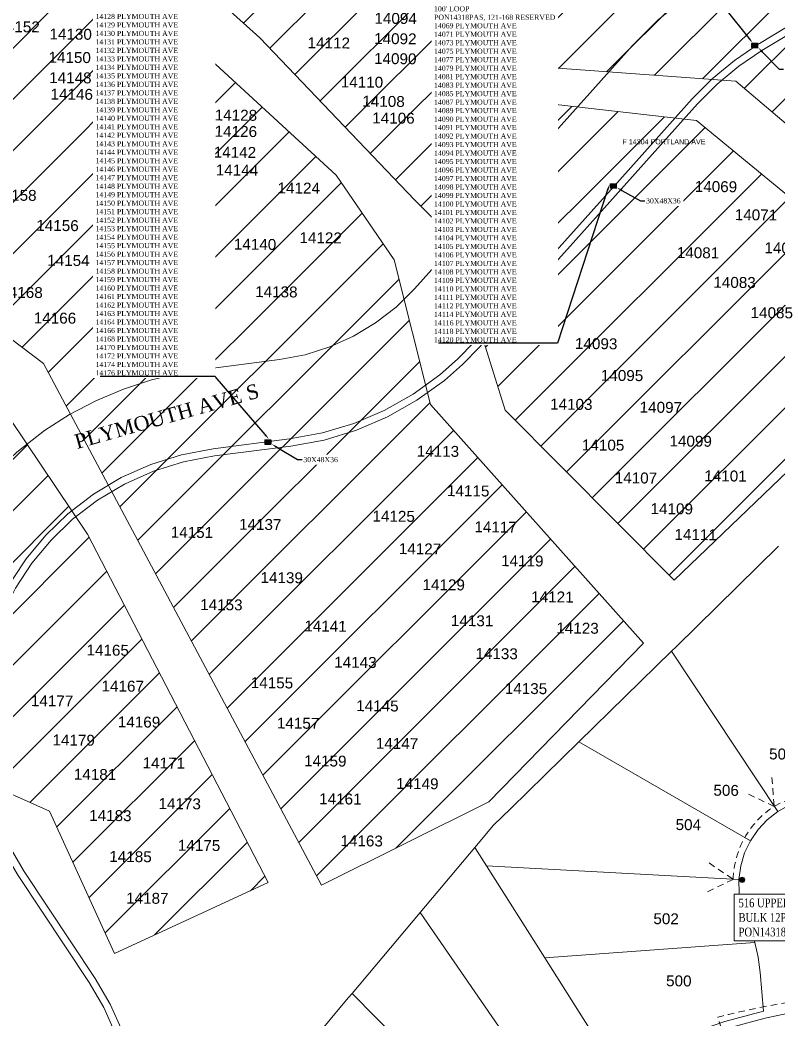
# Model space of a CAD drawing. Header units: feet. Extents: x 2808417 to 2820762, y 948624 to 970780.
# Drawn here: x 2813811 to 2814332, y 964691 to 965377 of the extents above; entities that cross this region are included whole.
import ezdxf
from ezdxf import colors
from ezdxf.entities.mleader import LeaderData, LeaderLine
from ezdxf.enums import TextEntityAlignment as Align
from ezdxf.lldxf.tags import DXFTag
from ezdxf.math import Vec2, Vec3

# ---------------------------------------------------------------- set-up
doc = ezdxf.new("R2010")
doc.units = ezdxf.units.FT
doc.header["$LTSCALE"] = 0.015
doc.header["$MEASUREMENT"] = 0
doc.linetypes.add('DASHED', pattern=[5, 3, -2])
for name, color, linetype in [('144A', 112, '144A'), ('288A', 112, '288A'), ('72A', 112, '72A'), ('Dakota County Addresses', 7, 'Continuous'), ('Dakota County Parcels', 7, 'Continuous'), ('DETAIL', 7, 'Continuous'), ('DROP BURIED', 7, 'DASHED'), ('NOTES', 7, 'Continuous'), ('STREET NAME', 7, 'Continuous'), ('TELEPHONE STRUCT-PROP', 6, 'Continuous'), ('TERMINALS', 7, 'Continuous')]:
    doc.layers.add(name, color=color, linetype=linetype)
doc.layers.add('RUNNING LINE (UNDERGROUND)', color=10, linetype='Continuous', lineweight=40)
doc.styles.add('Dimensions 100', font='arial.ttf')
doc.styles.add('Line', font='txt.shx', dxfattribs={"height": 3})
doc.styles.add('SIMPLEX', font='times.ttf', dxfattribs={"width": 0.8})
doc.styles.get("Standard").update_dxf_attribs({"font": 'times.ttf'})
doc.styles.add('Utilities', font='arial.ttf', dxfattribs={"height": 2.5})
tags = doc.linetypes.add('144A', pattern='A,80,-5,["144A",Line,S=1.5,R=0,X=0,Y=-1.5],-24', length=109).pattern_tags.tags
tags[6] = DXFTag(74, 10)
tags = doc.linetypes.add('288A', pattern='A,80,-5,["288A",Line,S=1.5,R=0,X=0,Y=-1.5],-24', length=109).pattern_tags.tags
tags[6] = DXFTag(74, 10)
tags = doc.linetypes.add('72A', pattern='A,80,-5,["72A",Line,S=1.5,R=0,X=0,Y=-1.5],-20', length=105).pattern_tags.tags
tags[6] = DXFTag(74, 10)

# ---------------------------------------------------------------- blocks, each defined once
blk = doc.blocks.new('ACMAP_ANN_TEMPLATE_Dakota County Addresses')
at = {"layer": 'Dakota County Addresses', "style": 'Dimensions 100'}
blk.add_attdef('DakotaCountyAddress', text='', height=50, dxfattribs=at).set_placement((0, 0), align=Align.CENTER)
blk = doc.blocks.new('Proposed FlowerPot')
at = {"lineweight": 5, "ltscale": 100, "true_color": 0xffffff}
h = blk.add_hatch(color=7, dxfattribs=at)
h.dxf.hatch_style = 1
h.paths.add_polyline_path([(0, 0.06, 0.414214), (-0.06, 0, 0.414214), (0, -0.06, 0.414214), (0.06, 0, 0.414214)])
at = {"lineweight": 5, "ltscale": 100}
blk.add_circle((0, 0), 0.0604, dxfattribs=at)
at = {"layer": 'RUNNING LINE (UNDERGROUND)', "color": 6, "lineweight": 5, "const_width": 0.00907, "flags": 128}
blk.add_lwpolyline([(-0.06, 0, -0.414214), (0, 0.06, -0.414214), (0.06, 0, -0.414214), (0, -0.06, -0.414214), (-0.06, 0)], format="xyb", dxfattribs=at)
at = {"color": 18, "linetype": 'ByBlock', "lineweight": 5, "ltscale": 100, "true_color": 0x000000, "style": 'Dimensions 100'}
blk.add_text('F', height=0.0744, dxfattribs=at).set_placement((-0.029, -0.037))
blk = doc.blocks.new('NEW HH')
at = {"ltscale": 40, "true_color": 0xffffff}
h = blk.add_hatch(color=7, dxfattribs=at)
h.dxf.hatch_style = 1
h.paths.add_polyline_path([(-0.061, -0.031, 0.414214), (-0.046, -0.046), (0.046, -0.046, 0.414214), (0.061, -0.031), (0.061, 0.031, 0.414214), (0.046, 0.046), (-0.046, 0.046, 0.414214), (-0.061, 0.031)])
at = {"layer": 'RUNNING LINE (UNDERGROUND)', "color": 6, "lineweight": 0, "const_width": 0.005, "flags": 128}
blk.add_lwpolyline([(-0.061, 0.031), (-0.061, -0.031, 0.414214), (-0.046, -0.046), (0.046, -0.046, 0.414214), (0.061, -0.031), (0.061, 0.031, 0.414214), (0.046, 0.046), (-0.046, 0.046, 0.414214)], format="xyb", close=True, dxfattribs=at)
at = {"layer": 'TELEPHONE STRUCT-PROP', "color": 18, "true_color": 0x000000, "style": 'Utilities'}
blk.add_text('HH', height=0.05, dxfattribs=at).set_placement((0, 0), align=Align.MIDDLE_CENTER)

msp = doc.modelspace()

# ---------------------------------------------------------------- hatches: boundary and pattern name
at = {"layer": 'NOTES', "ltscale": 100}
h = msp.add_hatch(dxfattribs=at)
h.set_pattern_fill('ANSI31', color=30, scale=200)
h.paths.add_polyline_path([(2813981.23, 964784.4), (2813875.86, 964735.69), (2813831.22, 964833.43), (2813477.77, 964991.56), (2813618.97, 965225.94), (2813793.31, 965118.71), (2813857.27, 965023.93)])
h.paths.add_polyline_path([(2813668.97, 965260.72), (2813827.03, 965141.11), (2814018.03, 964782.54), (2814132.88, 964839.94), (2814239.08, 964948.93), (2814092.91, 965112.9), (2814067.94, 965212.38), (2814027.94, 965270.58), (2813845.3, 965438.98)])
h.paths.add_polyline_path([(2813866.65, 965463.2), (2813975.54, 965365.04), (2814082.06, 965253.37), (2814106.71, 965228.67), (2814144.07, 965109.14), (2814260.12, 964992.25), (2814444.53, 965169.06), (2814275.61, 965308.17), (2814164.94, 965320.7), (2813944.93, 965538.68)])
h.paths.add_polyline_path([(2814113.7, 965562.44), (2814036.38, 965485.95), (2814180.29, 965344.06), (2814302.65, 965335.3), (2814409.5, 965244.4), (2814507.55, 965332.84), (2814436.58, 965418.2), (2814389.9, 965481.3), (2814378.33, 965565.45)])
h.paths.add_polyline_path([(2814022.02, 965592.71), (2814076.04, 965660.83), (2814614.05, 966140.24), (2814704.23, 966140.24), (2814702.31, 965936.21), (2814649.24, 965883.16), (2814559.07, 965793.03), (2814531.52, 965739.2), (2814530.28, 965596.68)])

# ---------------------------------------------------------------- linework, layer by layer
at = {"layer": '144A', "lineweight": 5, "ltscale": 50, "flags": 128}
msp.add_lwpolyline([(2813664.83, 964238.52), (2813665.72, 964243.22), (2813671.78, 964262.8), (2813680.02, 964281.57), (2813690.35, 964299.28), (2813702.53, 964315.58), (2813747, 964368.55), (2813787.85, 964417.15), (2813859.26, 964502.14), (2813881.1, 964563.15), (2813885.72, 964582.49), (2813888.2, 964602.22), (2813888.52, 964622.1), (2813886.66, 964641.9), (2813882.65, 964661.37), (2813876.54, 964680.3), (2813868.41, 964698.44), (2813858.27, 964715.71), (2813809.5, 964789.26), (2813798.91, 964807.33), (2813790.33, 964826.59), (2813783.94, 964846.68), (2813779.82, 964867.36), (2813778.01, 964888.37), (2813778.54, 964909.44), (2813781.4, 964930.33), (2813786.56, 964950.78), (2813797.67, 964980.46), (2813815.05, 965006.96), (2813828.49, 965023.21), (2813843.65, 965037.87), (2813861.29, 965051.39), (2813880.38, 965062.77), (2813900.68, 965071.84), (2813921.89, 965078.47), (2813943.6, 965082.56), (2813996.07, 965089.28), (2814018.52, 965093.44), (2814040.23, 965100), (2814061.09, 965108.93), (2814080.84, 965120.11), (2814099.25, 965133.42), (2814111.45, 965144.14), (2814122.85, 965155.88), (2814184.98, 965225.21), (2814218.97, 965263.13)], dxfattribs=at)
at = {"layer": '288A', "lineweight": 5, "ltscale": 50, "flags": 128}
msp.add_lwpolyline([(2814218.97, 965263.13), (2814272.65, 965323.03), (2814286.4, 965336.92), (2814301.54, 965349.48), (2814317.73, 965360.42), (2814548.76, 965500.43), (2814563.33, 965510.39), (2814576.63, 965521.8), (2814588.59, 965534.6), (2814599.08, 965548.62), (2814607.97, 965563.72), (2814615.27, 965579.94), (2814619.74, 965591.44), (2814622.98, 965608.61), (2814625.02, 965643.29), (2814625.7, 965676.17), (2814630.2, 965691.93), (2814640.56, 965709.48), (2814652.51, 965724.16), (2814680.21, 965743.06), (2814703.18, 965752.07), (2814716.92, 965752.52), (2814727.04, 965752.61), (2814725.9, 965578.8), (2814731.82, 965367.59), (2814736.6, 965358.87), (2814737.83, 964888.97), (2814732.85, 964879.36)], dxfattribs=at)
at = {"layer": '72A', "lineweight": 5, "ltscale": 50, "flags": 128}
msp.add_lwpolyline([(2814732.85, 964879.36), (2814733.26, 964721.94), (2814730.26, 964716.74), (2814416.59, 964696.77), (2814410.48, 964696.45), (2814400.87, 964700.96), (2814386.42, 964700.22), (2814366.75, 964698.42), (2814342.25, 964695.27), (2814322.75, 964691.16), (2814296.41, 964684.16), (2814270.81, 964675.32), (2814245.92, 964664.64), (2814221.87, 964652.18), (2814201.24, 964639.58), (2814181.45, 964625.67), (2814164.32, 964611.94), (2814148.02, 964597.23), (2814132.63, 964581.56), (2814124.43, 964572.17), (2814121.47, 964561.14), (2814015.72, 964432.47), (2814005.26, 964427.91), (2814002.77, 964416.71), (2813947.66, 964349.65), (2813939.48, 964338.77), (2813932.39, 964327.41), (2813926.23, 964315.31), (2813921.16, 964302.71), (2813917.22, 964289.77), (2813916.47, 964286.04), (2813909.68, 964277.62), (2813909.01, 964274.26), (2813907.44, 964257.23), (2813907.37, 964247.29), (2813910.08, 964127.91)], dxfattribs=at)
at = {"layer": 'Dakota County Parcels', "lineweight": 5}
for p, q in [((2814320.43, 965356.21), (2814551.47, 965496.23)), ((2814188.58, 965311.62), (2814231.62, 965359.64)), ((2814188.7, 965221.87), (2814276.29, 965319.6)), ((2814099.72, 965212.48), (2814188.58, 965311.62)), ((2814126.51, 965152.47), (2814188.7, 965221.87)), ((2814081.83, 965192.51), (2814099.72, 965212.48)), ((2813989.21, 965143.85), (2813936.75, 965137.12)), ((2813936.75, 965137.12), (2813921.1, 965134.6)), ((2813944.38, 965077.62), (2813996.84, 965084.34)), ((2814261.68, 964946.75), (2814331.94, 965015.55)), ((2814194.71, 964881.18), (2814258.3, 964943.44)), ((2814258.3, 964943.44), (2814261.68, 964946.75)), ((2814258.3, 964943.44), (2814331.4, 964833.19)), ((2814147.93, 964835.33), (2814194.71, 964881.18)), ((2814194.71, 964881.18), (2814312.58, 964813.17)), ((2814136.15, 964823.78), (2814147.93, 964835.33)), ((2814123.26, 964808.51), (2814136.15, 964823.78)), ((2814085.63, 964763.73), (2814123.26, 964808.51)), ((2814123.26, 964808.51), (2814131.29, 964795.82)), ((2814131.29, 964795.82), (2814171.3, 964732.58)), ((2814131.29, 964795.82), (2814304.65, 964786.57)), ((2813813.74, 964791.9), (2813862.51, 964718.36)), ((2814038.99, 964708.23), (2814085.63, 964763.73)), ((2814085.63, 964763.73), (2814178.45, 964629.67)), ((2814315.54, 964743.26), (2814310.02, 964758.17)), ((2814315.54, 964743.26), (2814171.3, 964732.58)), ((2814171.3, 964732.58), (2814219.42, 964656.54)), ((2814319.31, 964722.62), (2814321.47, 964695.99)), ((2814000.39, 964662.3), (2814036.36, 964705.1)), ((2814036.36, 964705.1), (2814038.99, 964708.23)), ((2814038.99, 964708.23), (2814144.56, 964600.84))]:
    msp.add_line(p, q, dxfattribs=at)
for points in [[(2814231.62, 965359.64), (2814249.25, 965377.47), (2814268.56, 965393.48), (2814289.34, 965407.52)], [(2814276.29, 965319.6), (2814289.78, 965333.23), (2814304.54, 965345.48), (2814320.43, 965356.21)], [(2813989.21, 965143.85), (2814006.7, 965147.16), (2814023.68, 965152.51), (2814039.9, 965159.85), (2814055.14, 965169.05), (2814069.18, 965179.99), (2814081.83, 965192.51)], [(2814102.38, 965129.51), (2814114.9, 965140.51), (2814126.51, 965152.47)], [(2813921.1, 965134.6), (2813901.23, 965129.86), (2813881.83, 965123.49), (2813863.02, 965115.52), (2813844.95, 965106.02), (2813827.73, 965095.04)], [(2813996.84, 965084.34), (2814019.7, 965088.57), (2814041.94, 965095.3), (2814063.31, 965104.44), (2814083.54, 965115.89), (2814102.38, 965129.51)], [(2813827.73, 965095.04), (2813808.62, 965080.26), (2813791.06, 965063.66), (2813775.22, 965045.42), (2813761.25, 965025.7), (2813749.3, 965004.7)], [(2813944.38, 965077.62), (2813923.11, 965073.61), (2813902.45, 965067.15), (2813882.69, 965058.32), (2813864.1, 965047.25), (2813846.92, 965034.07)], [(2813846.92, 965034.07), (2813832.16, 965019.8), (2813819.08, 965003.99), (2813807.82, 964986.82), (2813798.54, 964968.51), (2813791.34, 964949.29), (2813786.32, 964929.38), (2813783.53, 964909.04), (2813783.01, 964888.52), (2813784.77, 964868.07), (2813788.79, 964847.93), (2813795.01, 964828.37), (2813803.36, 964809.62), (2813813.74, 964791.9)], [(2814356.21, 964842.6), (2814347.5, 964840.7), (2814339.17, 964837.54), (2814331.4, 964833.19)], [(2814331.4, 964833.19), (2814324.12, 964827.5), (2814317.8, 964820.78), (2814312.58, 964813.17)], [(2814312.58, 964813.17), (2814308.57, 964804.75), (2814305.91, 964795.81), (2814304.65, 964786.57)], [(2814304.65, 964786.57), (2814304.89, 964776.85), (2814306.7, 964767.3), (2814310.02, 964758.17)], [(2814319.31, 964722.62), (2814317.94, 964733.03), (2814315.54, 964743.26)], [(2813862.51, 964718.36), (2813872.86, 964700.74), (2813881.22, 964682.09), (2813887.49, 964662.65), (2813891.61, 964642.64), (2813893.52, 964622.29), (2813893.2, 964601.86), (2813890.65, 964581.59), (2813885.9, 964561.72), (2813879.02, 964542.48)], [(2814321.47, 964695.99), (2814294.95, 964688.94), (2814269, 964679.99), (2814243.78, 964669.17), (2814219.42, 964656.54)]]:
    msp.add_lwpolyline(points, dxfattribs=at)
at = {"layer": 'DROP BURIED', "lineweight": 5, "ltscale": 100}
msp.add_lwpolyline([(2814327.27, 964856.65), (2814328.88, 964836.71), (2814310.81, 964845.29)], dxfattribs=at)
at = {"layer": 'DROP BURIED', "lineweight": 5, "ltscale": 100, "flags": 128}
for points in [[(2814300.75, 964786.58, -0.248996), (2814328.88, 964836.71, -0.194845), (2814383.59, 964843.73)], [(2814310.29, 964627.2), (2814290.14, 964691.94, -0.05167), (2814411.67, 964709.44)]]:
    msp.add_lwpolyline(points, format="xyb", dxfattribs=at)
at = {"layer": 'NOTES', "color": 30, "lineweight": 5, "ltscale": 1.5, "flags": 128}
for points in [[(2814113.7, 965562.44), (2814036.38, 965485.95), (2814180.29, 965344.06), (2814302.65, 965335.3), (2814409.5, 965244.4), (2814507.55, 965332.84), (2814436.58, 965418.2), (2814389.9, 965481.3), (2814378.33, 965565.45)], [(2813866.65, 965463.2), (2813975.54, 965365.04), (2814082.06, 965253.37), (2814106.71, 965228.67), (2814144.07, 965109.14), (2814260.12, 964992.25), (2814444.53, 965169.06), (2814275.61, 965308.17), (2814164.94, 965320.7), (2813944.93, 965538.68)], [(2813668.97, 965260.72), (2813827.03, 965141.11), (2814018.03, 964782.54), (2814132.88, 964839.94), (2814239.08, 964948.93), (2814092.91, 965112.9), (2814067.94, 965212.38), (2814027.94, 965270.58), (2813845.3, 965438.98)], [(2813981.23, 964784.4), (2813875.86, 964735.69), (2813831.22, 964833.43), (2813477.77, 964991.56), (2813618.97, 965225.94), (2813793.31, 965118.71), (2813857.27, 965023.93)]]:
    msp.add_lwpolyline(points, close=True, dxfattribs=at)

# ---------------------------------------------------------------- block references
at = {"lineweight": 5}
for name, p, xscale, yscale, zscale in [('NEW HH', (2814315.54, 965359.78), 40, 40, 40), ('NEW HH', (2814218.46, 965263.17), 40, 40, 40), ('NEW HH', (2813981.13, 965087.14), 40, 40, 40), ('Proposed FlowerPot', (2814306.94, 964786.24), 30, 30, 30)]:
    msp.add_blockref(name, p, dxfattribs=dict(at, xscale=xscale, yscale=yscale, zscale=zscale))
at = {"layer": 'Dakota County Addresses', "lineweight": 5, "xscale": 0.15, "yscale": 0.15, "zscale": 0.15, "rotation": 359.5015230000861}
for p, values in [((2813809.86, 965368.89), {'DakotaCountyAddress': '14152'}), ((2814068.83, 965374.62), {'DakotaCountyAddress': '14094'}), ((2813845.62, 965363.8), {'DakotaCountyAddress': '14130'}), ((2814022.93, 965357.79), {'DakotaCountyAddress': '14112'}), ((2814068.64, 965360.66), {'DakotaCountyAddress': '14092'}), ((2813844.95, 965347.79), {'DakotaCountyAddress': '14150'}), ((2814068.59, 965346.94), {'DakotaCountyAddress': '14090'}), ((2813845.42, 965333.79), {'DakotaCountyAddress': '14148'}), ((2814045.7, 965330.85), {'DakotaCountyAddress': '14110'}), ((2813846.38, 965322.5), {'DakotaCountyAddress': '14146'}), ((2814060.53, 965317.6), {'DakotaCountyAddress': '14108'}), ((2813959.12, 965308.1), {'DakotaCountyAddress': '14128'}), ((2814067.35, 965306.11), {'DakotaCountyAddress': '14106'}), ((2813959.09, 965296.93), {'DakotaCountyAddress': '14126'}), ((2813958.45, 965282.59), {'DakotaCountyAddress': '14142'}), ((2813959.84, 965270.35), {'DakotaCountyAddress': '14144'}), ((2814288.87, 965259.01), {'DakotaCountyAddress': '14069'}), ((2813807.63, 965253.07), {'DakotaCountyAddress': '14158'}), ((2814002.32, 965258.01), {'DakotaCountyAddress': '14124'}), ((2814316.34, 965239.58), {'DakotaCountyAddress': '14071'}), ((2813836.6, 965232.25), {'DakotaCountyAddress': '14156'}), ((2813972.27, 965219.34), {'DakotaCountyAddress': '14140'}), ((2814017.34, 965223.83), {'DakotaCountyAddress': '14122'}), ((2814276.54, 965213.54), {'DakotaCountyAddress': '14081'}), ((2814336.71, 965216.83), {'DakotaCountyAddress': '14073'}), ((2813844.09, 965208.27), {'DakotaCountyAddress': '14154'}), ((2814301.64, 965193.15), {'DakotaCountyAddress': '14083'}), ((2813811.88, 965186.25), {'DakotaCountyAddress': '14168'}), ((2813986.9, 965186.67), {'DakotaCountyAddress': '14138'}), ((2814327.22, 965172.3), {'DakotaCountyAddress': '14085'}), ((2813834.84, 965168.64), {'DakotaCountyAddress': '14166'}), ((2814206.6, 965151.05), {'DakotaCountyAddress': '14093'}), ((2814224.37, 965129.18), {'DakotaCountyAddress': '14095'}), ((2814189.5, 965109.37), {'DakotaCountyAddress': '14103'}), ((2814251.02, 965107.29), {'DakotaCountyAddress': '14097'}), ((2814211.37, 965081.34), {'DakotaCountyAddress': '14105'}), ((2814271.51, 965084.05), {'DakotaCountyAddress': '14099'}), ((2814097.88, 965077.1), {'DakotaCountyAddress': '14113'}), ((2814295.43, 965060.12), {'DakotaCountyAddress': '14101'}), ((2814233.91, 965058.77), {'DakotaCountyAddress': '14107'}), ((2814118.69, 965049.88), {'DakotaCountyAddress': '14115'}), ((2814067.49, 965032.42), {'DakotaCountyAddress': '14125'}), ((2814258.51, 965037.58), {'DakotaCountyAddress': '14109'}), ((2813975.85, 965026.78), {'DakotaCountyAddress': '14137'}), ((2814137.51, 965025.03), {'DakotaCountyAddress': '14117'}), ((2813928.91, 965021.34), {'DakotaCountyAddress': '14151'}), ((2814274.91, 965019.8), {'DakotaCountyAddress': '14111'}), ((2814085.58, 965010.02), {'DakotaCountyAddress': '14127'}), ((2814155.82, 965001.76), {'DakotaCountyAddress': '14119'}), ((2813990.58, 964990.21), {'DakotaCountyAddress': '14139'}), ((2814101.85, 964985.32), {'DakotaCountyAddress': '14129'}), ((2814176.53, 964976.98), {'DakotaCountyAddress': '14121'}), ((2813949.15, 964971.59), {'DakotaCountyAddress': '14153'}), ((2814020.71, 964956.87), {'DakotaCountyAddress': '14141'}), ((2814121.38, 964960.62), {'DakotaCountyAddress': '14131'}), ((2814193.79, 964955.5), {'DakotaCountyAddress': '14123'}), ((2813871.06, 964940.38), {'DakotaCountyAddress': '14165'}), ((2814138.21, 964937.98), {'DakotaCountyAddress': '14133'}), ((2814041.21, 964932.03), {'DakotaCountyAddress': '14143'}), ((2813881.41, 964915.66), {'DakotaCountyAddress': '14167'}), ((2813983.89, 964917.92), {'DakotaCountyAddress': '14155'}), ((2814158.37, 964913.99), {'DakotaCountyAddress': '14135'}), ((2813832.85, 964905.52), {'DakotaCountyAddress': '14177'}), ((2814056.31, 964902.1), {'DakotaCountyAddress': '14145'}), ((2813892.58, 964890.98), {'DakotaCountyAddress': '14169'}), ((2814001.85, 964890.18), {'DakotaCountyAddress': '14157'}), ((2813847.69, 964878.56), {'DakotaCountyAddress': '14179'}), ((2814069.79, 964876.22), {'DakotaCountyAddress': '14147'}), ((2814334.11, 964868.98), {'DakotaCountyAddress': '508'}), ((2813909.65, 964862.79), {'DakotaCountyAddress': '14171'}), ((2814020.51, 964864.2), {'DakotaCountyAddress': '14159'}), ((2813862.38, 964854.99), {'DakotaCountyAddress': '14181'}), ((2814083.76, 964848.61), {'DakotaCountyAddress': '14149'}), ((2814295.87, 964844.02), {'DakotaCountyAddress': '506'}), ((2813920.51, 964834.81), {'DakotaCountyAddress': '14173'}), ((2814030.85, 964838.11), {'DakotaCountyAddress': '14161'}), ((2813872.88, 964826.68), {'DakotaCountyAddress': '14183'}), ((2814269.88, 964820.42), {'DakotaCountyAddress': '504'}), ((2813933.84, 964806.17), {'DakotaCountyAddress': '14175'}), ((2814045.5, 964809.29), {'DakotaCountyAddress': '14163'}), ((2813886.74, 964798.46), {'DakotaCountyAddress': '14185'}), ((2813898.27, 964769.84), {'DakotaCountyAddress': '14187'}), ((2814254.62, 964755.75), {'DakotaCountyAddress': '502'}), ((2814263.36, 964713.06), {'DakotaCountyAddress': '500'})]:
    msp.add_blockref('ACMAP_ANN_TEMPLATE_Dakota County Addresses', p, dxfattribs=at).add_auto_attribs(values)

# ---------------------------------------------------------------- texts
at = {"layer": 'STREET NAME', "lineweight": 5, "ltscale": 40, "insert": (2813847.29, 965091.97), "char_height": 10, "attachment_point": 1, "rotation": 15.79282}
msp.add_mtext('PLYMOUTH AVE S', dxfattribs=at)

# ---------------------------------------------------------------- next in the draw order: texts
at = {"layer": 'TERMINALS', "lineweight": 5, "ltscale": 0.5, "insert": (2814304.42, 964773.41), "char_height": 6, "attachment_point": 1, "style": 'SIMPLEX', "bg_fill": 19, "box_fill_scale": 1.5, "bg_fill_color": 256, "bg_fill_transparency": 0}
msp.add_mtext("516 UPPER WOOD WAY\\PBULK 12P - 100'\\PPON14318PAS, 601-612", dxfattribs=at)

# ---------------------------------------------------------------- next in the draw order: leaders
at = {"layer": 'DETAIL', "lineweight": 5, "ltscale": 5}
ml = msp.add_multileader_mtext('Standard', dxfattribs=at)
ml.set_content("100' LOOP\\PPON14318PAS, 121-168 RESERVED\\P14069 PLYMOUTH AVE\\P14071 PLYMOUTH AVE\\P14073 PLYMOUTH AVE\\P14075 PLYMOUTH AVE\\P14077 PLYMOUTH AVE\\P14079 PLYMOUTH AVE\\P14081 PLYMOUTH AVE\\P14083 PLYMOUTH AVE\\P14085 PLYMOUTH AVE\\P14087 PLYMOUTH AVE\\P14089 PLYMOUTH AVE\\P14090 PLYMOUTH AVE\\P14091 PLYMOUTH AVE\\P14092 PLYMOUTH AVE\\P14093 PLYMOUTH AVE\\P14094 PLYMOUTH AVE\\P14095 PLYMOUTH AVE\\P14096 PLYMOUTH AVE\\P14097 PLYMOUTH AVE\\P14098 PLYMOUTH AVE\\P14099 PLYMOUTH AVE\\P14100 PLYMOUTH AVE\\P14101 PLYMOUTH AVE\\P14102 PLYMOUTH AVE\\P14103 PLYMOUTH AVE\\P14104 PLYMOUTH AVE\\P14105 PLYMOUTH AVE\\P14106 PLYMOUTH AVE\\P14107 PLYMOUTH AVE\\P14108 PLYMOUTH AVE\\P14109 PLYMOUTH AVE\\P14110 PLYMOUTH AVE\\P14111 PLYMOUTH AVE\\P14112 PLYMOUTH AVE\\P14114 PLYMOUTH AVE\\P14116 PLYMOUTH AVE\\P14118 PLYMOUTH AVE\\P14120 PLYMOUTH AVE", color=256)
ml.set_leader_properties()
ml.build(insert=Vec2(0, 0))
ml.multileader.update_dxf_attribs({"text_left_attachment_type": 5, "text_right_attachment_type": 5, "dogleg_length": 3})
ctx = ml.context
ctx.base_point, ctx.char_height, ctx.landing_gap_size, ctx.plane_origin = Vec3(2814093.76, 965155.06), 3.5, 1.5, Vec3(2814232.61, 965282.49)
ctx.left_attachment, ctx.right_attachment = 5, 5
notes = []
notes.append((ctx, [(0, (1, 1, 0), (2814180.03, 965155.06), (-1, 0), 3, [(0, [(2814215.75, 965264.28)], 0, [])])]))
ctx.mtext.insert, ctx.mtext.flow_direction = Vec3(2814095.26, 965386.76), 5
ctx.mtext.has_bg_fill, ctx.mtext.bg_color, ctx.mtext.bg_scale_factor, ctx.mtext.bg_transparency, ctx.mtext.use_window_bg_color = 1, -1027028792, 1.5, 0, 1
ml = msp.add_multileader_mtext('Standard', dxfattribs=at)
ml.set_content('30X48X36', color=256)
ml.set_leader_properties()
ml.build(insert=Vec2(0, 0))
ml.multileader.update_dxf_attribs({"has_text_frame": 1, "text_left_attachment_type": 2, "text_right_attachment_type": 2, "dogleg_length": 3})
ctx = ml.context
ctx.base_point, ctx.char_height, ctx.landing_gap_size, ctx.plane_origin = Vec3(2814335.2, 965343.49), 3.5, 1.5, Vec3(2814328.56, 965405.14)
ctx.left_attachment, ctx.right_attachment, ctx.text_align_type = 2, 2, 1
notes.append((ctx, [(1, (1, 1, 0), (2814332.2, 965343.49), (1, 0), 3, [(0, [(2814317.9, 965358.31)], 0, [])])]))
ctx.mtext.insert, ctx.mtext.alignment, ctx.mtext.flow_direction = Vec3(2814347.98, 965345.27), 2, 5
ctx.mtext.has_bg_fill, ctx.mtext.bg_color, ctx.mtext.bg_scale_factor, ctx.mtext.bg_transparency, ctx.mtext.use_window_bg_color = 1, -1027028792, 1.5, 0, 1
ml = msp.add_multileader_mtext('Standard', dxfattribs=at)
ml.set_content('30X48X36', color=256)
ml.set_leader_properties()
ml.build(insert=Vec2(0, 0))
ml.multileader.update_dxf_attribs({"has_text_frame": 1, "text_left_attachment_type": 2, "text_right_attachment_type": 2, "dogleg_length": 3})
ctx = ml.context
ctx.base_point, ctx.char_height, ctx.landing_gap_size, ctx.plane_origin = Vec3(2814239.99, 965252.95), 3.5, 1.5, Vec3(2814233.19, 965306.96)
ctx.left_attachment, ctx.right_attachment, ctx.text_align_type = 2, 2, 1
notes.append((ctx, [(1, (1, 1, 0), (2814236.99, 965252.95), (1, 0), 3, [(0, [(2814220.81, 965262.07)], 0, [])])]))
ctx.mtext.insert, ctx.mtext.alignment, ctx.mtext.flow_direction = Vec3(2814252.77, 965254.73), 2, 5
ctx.mtext.has_bg_fill, ctx.mtext.bg_color, ctx.mtext.bg_scale_factor, ctx.mtext.bg_transparency, ctx.mtext.use_window_bg_color = 1, -1027028792, 1.5, 0, 1
ml = msp.add_multileader_mtext('Standard', dxfattribs=at)
ml.set_content('30X48X36', color=256)
ml.set_leader_properties()
ml.build(insert=Vec2(0, 0))
ml.multileader.update_dxf_attribs({"has_text_frame": 1, "text_left_attachment_type": 2, "text_right_attachment_type": 2, "dogleg_length": 3})
ctx = ml.context
ctx.base_point, ctx.char_height, ctx.landing_gap_size, ctx.plane_origin = Vec3(2814004.56, 965075.08), 3.5, 1.5, Vec3(2813994.54, 965132.26)
ctx.left_attachment, ctx.right_attachment, ctx.text_align_type = 2, 2, 1
notes.append((ctx, [(1, (1, 1, 0), (2814001.56, 965075.08), (1, 0), 3, [(0, [(2813983.74, 965085.72)], 0, [])])]))
ctx.mtext.insert, ctx.mtext.alignment, ctx.mtext.flow_direction = Vec3(2814017.34, 965076.86), 2, 5
ctx.mtext.has_bg_fill, ctx.mtext.bg_color, ctx.mtext.bg_scale_factor, ctx.mtext.bg_transparency, ctx.mtext.use_window_bg_color = 1, -1027028792, 1.5, 0, 1
for ctx, leaders in notes:
    for number, flags, end, landing, length, lines in leaders:
        leader = LeaderData()
        leader.index, (leader.has_last_leader_line, leader.has_dogleg_vector, leader.attachment_direction) = number, flags
        leader.last_leader_point, leader.dogleg_vector, leader.dogleg_length = Vec3(end), Vec3(landing), length
        for number, points, colour, breaks in lines:
            line = LeaderLine()
            line.index, line.vertices, line.color, line.breaks = number, Vec3.list(points), colors.encode_raw_color(colour), breaks
            leader.lines.append(line)
        ctx.leaders.append(leader)

# ---------------------------------------------------------------- next in the draw order: linework, layer by layer
at = {"layer": 'DROP BURIED', "lineweight": 5, "ltscale": 100}
msp.add_lwpolyline([(2814284.22, 964797.83), (2814300.75, 964786.58), (2814282.74, 964777.88)], dxfattribs=at)

# ---------------------------------------------------------------- next in the draw order: leaders
at = {"layer": 'DETAIL', "lineweight": 5, "ltscale": 5}
ml = msp.add_multileader_mtext('Standard', dxfattribs=at)
ml.set_content("100' LOOP\\PPON14318PAS, 169-192 RESERVED\\P14058 PLYMOUTH AVE\\P14060 PLYMOUTH AVE\\P14061 PLYMOUTH AVE\\P14062 PLYMOUTH AVE\\P14063 PLYMOUTH AVE\\P14064 PLYMOUTH AVE\\P14065 PLYMOUTH AVE\\P14066 PLYMOUTH AVE\\P14067 PLYMOUTH AVE\\P14068 PLYMOUTH AVE\\P14070 PLYMOUTH AVE\\P14072 PLYMOUTH AVE\\P14074 PLYMOUTH AVE\\P14076 PLYMOUTH AVE\\P14078 PLYMOUTH AVE\\P14080 PLYMOUTH AVE\\P14082 PLYMOUTH AVE\\P14084 PLYMOUTH AVE\\P14086 PLYMOUTH AVE\\P14088 PLYMOUTH AVE", color=256)
ml.set_leader_properties()
ml.build(insert=Vec2(0, 0))
ml.multileader.update_dxf_attribs({"text_left_attachment_type": 5, "text_right_attachment_type": 5, "dogleg_length": 3})
ctx = ml.context
ctx.base_point, ctx.char_height, ctx.landing_gap_size, ctx.plane_origin = Vec3(2814209.64, 965384.55), 3.5, 1.5, Vec3(2814327.98, 965380.67)
ctx.left_attachment, ctx.right_attachment = 5, 5
notes = []
notes.append((ctx, [(0, (1, 1, 0), (2814295.9, 965384.55), (-1, 0), 3, [(0, [(2814314.1, 965361.57)], 0, [])])]))
ctx.mtext.insert, ctx.mtext.flow_direction = Vec3(2814211.14, 965511.25), 5
ctx.mtext.has_bg_fill, ctx.mtext.bg_color, ctx.mtext.bg_scale_factor, ctx.mtext.bg_transparency, ctx.mtext.use_window_bg_color = 1, -1027028792, 1.5, 0, 1
ml = msp.add_multileader_mtext('Standard', dxfattribs=at)
ml.set_content("100' LOOP\\PPON14318PAS, 61-120 RESERVED\\P14113 PLYMOUTH AVE\\P14115 PLYMOUTH AVE\\P14117 PLYMOUTH AVE\\P14119 PLYMOUTH AVE\\P14121 PLYMOUTH AVE\\P14122 PLYMOUTH AVE\\P14123 PLYMOUTH AVE\\P14124 PLYMOUTH AVE\\P14125 PLYMOUTH AVE\\P14126 PLYMOUTH AVE\\P14127 PLYMOUTH AVE\\P14128 PLYMOUTH AVE\\P14129 PLYMOUTH AVE\\P14130 PLYMOUTH AVE\\P14131 PLYMOUTH AVE\\P14132 PLYMOUTH AVE\\P14133 PLYMOUTH AVE\\P14134 PLYMOUTH AVE\\P14135 PLYMOUTH AVE\\P14136 PLYMOUTH AVE\\P14137 PLYMOUTH AVE\\P14138 PLYMOUTH AVE\\P14139 PLYMOUTH AVE\\P14140 PLYMOUTH AVE\\P14141 PLYMOUTH AVE\\P14142 PLYMOUTH AVE\\P14143 PLYMOUTH AVE\\P14144 PLYMOUTH AVE\\P14145 PLYMOUTH AVE\\P14146 PLYMOUTH AVE\\P14147 PLYMOUTH AVE\\P14148 PLYMOUTH AVE\\P14149 PLYMOUTH AVE\\P14150 PLYMOUTH AVE\\P14151 PLYMOUTH AVE\\P14152 PLYMOUTH AVE\\P14153 PLYMOUTH AVE\\P14154 PLYMOUTH AVE\\P14155 PLYMOUTH AVE\\P14156 PLYMOUTH AVE\\P14157 PLYMOUTH AVE\\P14158 PLYMOUTH AVE\\P14159 PLYMOUTH AVE\\P14160 PLYMOUTH AVE\\P14161 PLYMOUTH AVE\\P14162 PLYMOUTH AVE\\P14163 PLYMOUTH AVE\\P14164 PLYMOUTH AVE\\P14166 PLYMOUTH AVE\\P14168 PLYMOUTH AVE\\P14170 PLYMOUTH AVE\\P14172 PLYMOUTH AVE\\P14174 PLYMOUTH AVE\\P14176 PLYMOUTH AVE", color=256)
ml.set_leader_properties()
ml.build(insert=Vec2(0, 0))
ml.multileader.update_dxf_attribs({"text_left_attachment_type": 5, "text_right_attachment_type": 5, "dogleg_length": 3})
ctx = ml.context
ctx.base_point, ctx.char_height, ctx.landing_gap_size, ctx.plane_origin = Vec3(2813861.22, 965132.3), 3.5, 1.5, Vec3(2813993.96, 965107.79)
ctx.left_attachment, ctx.right_attachment = 5, 5
notes.append((ctx, [(0, (1, 1, 0), (2813944.9, 965132.3), (-1, 0), 3, [(0, [(2813981.79, 965089.22)], 0, [])])]))
ctx.mtext.insert, ctx.mtext.flow_direction = Vec3(2813862.72, 965457.33), 5
ctx.mtext.has_bg_fill, ctx.mtext.bg_color, ctx.mtext.bg_scale_factor, ctx.mtext.bg_transparency, ctx.mtext.use_window_bg_color = 1, -1027028792, 1.5, 0, 1
for ctx, leaders in notes:
    for number, flags, end, landing, length, lines in leaders:
        leader = LeaderData()
        leader.index, (leader.has_last_leader_line, leader.has_dogleg_vector, leader.attachment_direction) = number, flags
        leader.last_leader_point, leader.dogleg_vector, leader.dogleg_length = Vec3(end), Vec3(landing), length
        for number, points, colour, breaks in lines:
            line = LeaderLine()
            line.index, line.vertices, line.color, line.breaks = number, Vec3.list(points), colors.encode_raw_color(colour), breaks
            leader.lines.append(line)
        ctx.leaders.append(leader)

# ---------------------------------------------------------------- next in the draw order: texts
at = {"layer": 'DROP BURIED', "insert": (2814224.66, 965295.3), "char_height": 3.5, "width": 59.2237, "attachment_point": 1, "style": 'Dimensions 100'}
msp.add_mtext('F 14304 PORTLAND AVE', dxfattribs=at)

doc.saveas('drawing.dxf')
